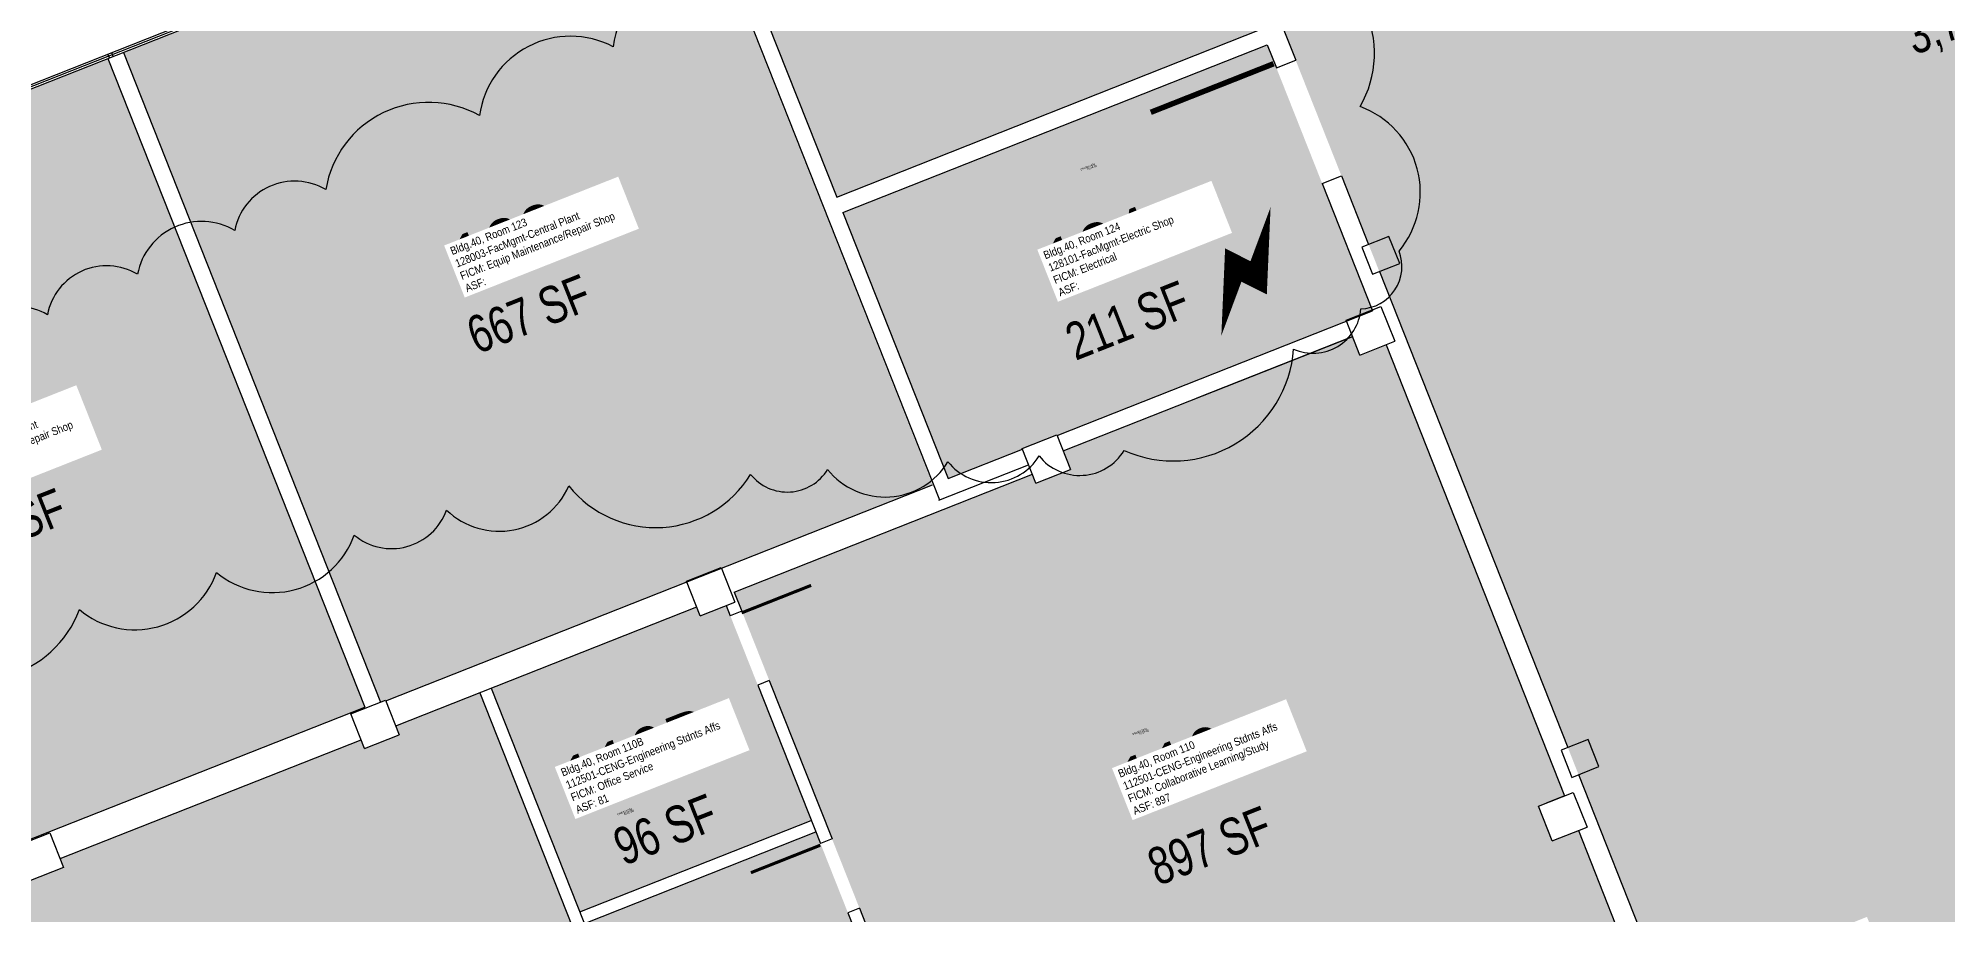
# Model space of a CAD drawing. Header units: inches. Extents: x 131918565 to 131921035, y 67963340 to 67966111.
# Drawn here: x 131919553 to 131920474, y 67964111 to 67964534 of the extents above; entities that cross this region are included whole.
import ezdxf
from ezdxf.enums import TextEntityAlignment as Align

# ---------------------------------------------------------------- set-up
doc = ezdxf.new("R2010")
doc.units = ezdxf.units.IN
doc.header["$LTSCALE"] = 10
doc.header["$MEASUREMENT"] = 0
doc.layers.get('0').update_dxf_attribs({"linetype": 'CONTINUOUS'})
for name, color, linetype in [('A-DOOR', 2, 'CONTINUOUS'), ('A-GLAZ', 1, 'CONTINUOUS'), ('A-IDEN-ICON', 4, 'CONTINUOUS'), ('A-IDEN-RNUM', 7, 'CONTINUOUS'), ('A-IDEN-SNUM', 4, 'CONTINUOUS'), ('A-IDEN-VNUM', 4, 'CONTINUOUS'), ('A-WALL', 5, 'CONTINUOUS'), ('AREA-TEXT', 3, 'CONTINUOUS'), ('Rooms-Category-Color', 7, 'CONTINUOUS'), ('Rooms-College-Color', 7, 'CONTINUOUS'), ('Rooms-Department-Color', 7, 'CONTINUOUS'), ('Rooms-Division-Color', 7, 'CONTINUOUS'), ('Rooms-Information', 7, 'CONTINUOUS')]:
    doc.layers.add(name, color=color, linetype=linetype)
doc.layers.add('A-REV', color=1, linetype='CONTINUOUS', plot=False)
doc.styles.add('CP_AREA', font='arial.ttf', dxfattribs={"height": 15})
doc.styles.add('CP_ROOMSNUMBER', font='arial.ttf', dxfattribs={"height": 1})
doc.styles.add('CP_ROOMVNUMBER', font='arial.ttf', dxfattribs={"width": 0.85, "height": 0.075})

# ---------------------------------------------------------------- blocks, each defined once
blk = doc.blocks.new('CPELECT')
at = {"color": 0, "linetype": 'ByBlock'}
blk.add_lwpolyline([(0.0623, 0.0629, 0, 0.03, 0), (0.0105, -0.0168, 0.03, 0.03, 0), (-0.0105, 0.0068, 0.03, 0, 0), (-0.0623, -0.0729, 0.03, 0, 0)], format="xyseb", dxfattribs=at)

msp = doc.modelspace()

# ---------------------------------------------------------------- hatches: boundary and pattern name
at = {"layer": 'Rooms-Category-Color', "true_color": 0xadadad}
for points in [[(131920681.44, 67964892.89), (131920680.32, 67964895.72), (131920491.6, 67964821.05), (131920492.72, 67964818.22), (131920479.63, 67964813.04), (131920474.45, 67964826.13), (131920477.28, 67964827.25), (131920423.22, 67964963.87), (131920136.82, 67964850.54), (131920131.37, 67964864.31), (131920038.85, 67964827.71), (131920337.88, 67964071.95), (131920434.59, 67964110.22), (131920481.35, 67963992.05), (131920859.36, 67964141.61), (131920973.2, 67964186.66), (131920884.15, 67964411.72), (131920872.53, 67964407.12), (131920867.35, 67964420.21), (131920878.97, 67964424.81), (131920787.74, 67964655.38), (131920777.09, 67964651.16), (131920772.67, 67964662.32), (131920783.33, 67964666.54), (131920692.1, 67964897.11)], [(131919940.96, 67964449.99), (131919991.73, 67964321.67), (131920196.3, 67964402.61), (131920145.52, 67964530.93)]]:
    msp.add_hatch(color=253, dxfattribs=at).paths.add_polyline_path(points)
at = {"layer": 'Rooms-Category-Color', "true_color": 0xe3c5e1}
for points in [[(131919869.07, 67964631.68), (131919938, 67964457.47), (131920142.57, 67964538.41), (131920073.63, 67964712.62)], [(131919672.62, 67964553.95), (131919671.14, 67964557.69), (131919594.17, 67964527.25), (131919718.32, 67964213.49), (131919984.25, 67964318.71), (131919861.59, 67964628.72), (131919834.43, 67964617.98), (131919832.95, 67964621.71), (131919752.97, 67964590.08), (131919754.46, 67964586.33)], [(131919427.14, 67964456.82), (131919425.66, 67964460.57), (131919353.13, 67964431.88), (131919354.61, 67964428.13), (131919348.34, 67964425.65), (131919470.63, 67964116.57), (131919710.47, 67964211.47), (131919586.69, 67964524.29), (131919509.34, 67964493.69), (131919510.83, 67964489.94)]]:
    msp.add_hatch(color=254, dxfattribs=at).paths.add_polyline_path(points)
at = {"layer": 'Rooms-Category-Color', "true_color": 0xffe090}
msp.add_hatch(color=41, dxfattribs=at).paths.add_polyline_path([(131919888.64, 67964266.91), (131920036.19, 67963894), (131920287.26, 67963993.33), (131920254.14, 67964077.02), (131920315.51, 67964101.3), (131920295.49, 67964151.91), (131920282.94, 67964146.95), (131920279.62, 67964155.32), (131920276.31, 67964163.68), (131920288.87, 67964168.65), (131920202.77, 67964386.24), (131920190.22, 67964381.27), (131920186.7, 67964390.17), (131920047.22, 67964334.98), (131920050.74, 67964326.09), (131920034, 67964319.46), (131920032.31, 67964323.75)])
at = {"layer": 'Rooms-Category-Color', "true_color": 0xfa9ba3}
for points in [[(131919771.48, 67964220.55), (131919814.18, 67964112.65), (131919925.76, 67964156.8), (131919884.76, 67964260.41), (131919872.21, 67964255.45), (131919870.51, 67964259.73)], [(131919816.38, 67964107.07), (131919859.43, 67963998.28), (131919958.46, 67964037.46), (131919958.3, 67964037.86), (131919970.85, 67964042.83), (131919927.97, 67964151.22)]]:
    msp.add_hatch(color=241, dxfattribs=at).paths.add_polyline_path(points)
at = {"layer": 'Rooms-Category-Color', "true_color": 0xfbafa2}
msp.add_hatch(color=21, dxfattribs=at).paths.add_polyline_path([(131919563.66, 67964138.32), (131919565.35, 67964134.03), (131919548.62, 67964127.41), (131919546.92, 67964131.7), (131919475.79, 67964103.55), (131919563.73, 67963881.28), (131919634.87, 67963909.42), (131919634.71, 67963909.82), (131919651.45, 67963916.45), (131919651.61, 67963916.05), (131919853.85, 67963996.07), (131919765.9, 67964218.34), (131919725.45, 67964202.34), (131919727.15, 67964198.05), (131919710.41, 67964191.43), (131919708.72, 67964195.71)])
at = {"layer": 'Rooms-College-Color', "true_color": 0xadadad}
for points in [[(131920681.44, 67964892.89), (131920680.32, 67964895.72), (131920491.6, 67964821.05), (131920492.72, 67964818.22), (131920479.63, 67964813.04), (131920474.45, 67964826.13), (131920477.28, 67964827.25), (131920423.22, 67964963.87), (131920136.82, 67964850.54), (131920131.37, 67964864.31), (131920038.85, 67964827.71), (131920337.88, 67964071.95), (131920434.59, 67964110.22), (131920481.35, 67963992.05), (131920859.36, 67964141.61), (131920973.2, 67964186.66), (131920884.15, 67964411.72), (131920872.53, 67964407.12), (131920867.35, 67964420.21), (131920878.97, 67964424.81), (131920787.74, 67964655.38), (131920777.09, 67964651.16), (131920772.67, 67964662.32), (131920783.33, 67964666.54), (131920692.1, 67964897.11)], [(131919869.07, 67964631.68), (131919938, 67964457.47), (131920142.57, 67964538.41), (131920073.63, 67964712.62)], [(131919672.62, 67964553.95), (131919671.14, 67964557.69), (131919594.17, 67964527.25), (131919718.32, 67964213.49), (131919984.25, 67964318.71), (131919861.59, 67964628.72), (131919834.43, 67964617.98), (131919832.95, 67964621.71), (131919752.97, 67964590.08), (131919754.46, 67964586.33)], [(131919940.96, 67964449.99), (131919991.73, 67964321.67), (131920196.3, 67964402.61), (131920145.52, 67964530.93)]]:
    msp.add_hatch(color=253, dxfattribs=at).paths.add_polyline_path(points)
at = {"layer": 'Rooms-College-Color', "true_color": 0x80bc67}
for points in [[(131919427.14, 67964456.82), (131919425.66, 67964460.57), (131919353.13, 67964431.88), (131919354.61, 67964428.13), (131919348.34, 67964425.65), (131919470.63, 67964116.57), (131919710.47, 67964211.47), (131919586.69, 67964524.29), (131919509.34, 67964493.69), (131919510.83, 67964489.94)], [(131919888.64, 67964266.91), (131920036.19, 67963894), (131920287.26, 67963993.33), (131920254.14, 67964077.02), (131920315.51, 67964101.3), (131920295.49, 67964151.91), (131920282.94, 67964146.95), (131920279.62, 67964155.32), (131920276.31, 67964163.68), (131920288.87, 67964168.65), (131920202.77, 67964386.24), (131920190.22, 67964381.27), (131920186.7, 67964390.17), (131920047.22, 67964334.98), (131920050.74, 67964326.09), (131920034, 67964319.46), (131920032.31, 67964323.75)], [(131919771.48, 67964220.55), (131919814.18, 67964112.65), (131919925.76, 67964156.8), (131919884.76, 67964260.41), (131919872.21, 67964255.45), (131919870.51, 67964259.73)], [(131919563.66, 67964138.32), (131919565.35, 67964134.03), (131919548.62, 67964127.41), (131919546.92, 67964131.7), (131919475.79, 67964103.55), (131919563.73, 67963881.28), (131919634.87, 67963909.42), (131919634.71, 67963909.82), (131919651.45, 67963916.45), (131919651.61, 67963916.05), (131919853.85, 67963996.07), (131919765.9, 67964218.34), (131919725.45, 67964202.34), (131919727.15, 67964198.05), (131919710.41, 67964191.43), (131919708.72, 67964195.71)], [(131919816.38, 67964107.07), (131919859.43, 67963998.28), (131919958.46, 67964037.46), (131919958.3, 67964037.86), (131919970.85, 67964042.83), (131919927.97, 67964151.22)]]:
    msp.add_hatch(color=83, dxfattribs=at).paths.add_polyline_path(points)
at = {"layer": 'Rooms-Department-Color', "true_color": 0xacacac}
for points in [[(131920681.44, 67964892.89), (131920680.32, 67964895.72), (131920491.6, 67964821.05), (131920492.72, 67964818.22), (131920479.63, 67964813.04), (131920474.45, 67964826.13), (131920477.28, 67964827.25), (131920423.22, 67964963.87), (131920136.82, 67964850.54), (131920131.37, 67964864.31), (131920038.85, 67964827.71), (131920337.88, 67964071.95), (131920434.59, 67964110.22), (131920481.35, 67963992.05), (131920859.36, 67964141.61), (131920973.2, 67964186.66), (131920884.15, 67964411.72), (131920872.53, 67964407.12), (131920867.35, 67964420.21), (131920878.97, 67964424.81), (131920787.74, 67964655.38), (131920777.09, 67964651.16), (131920772.67, 67964662.32), (131920783.33, 67964666.54), (131920692.1, 67964897.11)], [(131919940.96, 67964449.99), (131919991.73, 67964321.67), (131920196.3, 67964402.61), (131920145.52, 67964530.93)]]:
    msp.add_hatch(color=253, dxfattribs=at).paths.add_polyline_path(points)
at = {"layer": 'Rooms-Department-Color', "true_color": 0x80bc67}
for points in [[(131919869.07, 67964631.68), (131919938, 67964457.47), (131920142.57, 67964538.41), (131920073.63, 67964712.62)], [(131919672.62, 67964553.95), (131919671.14, 67964557.69), (131919594.17, 67964527.25), (131919718.32, 67964213.49), (131919984.25, 67964318.71), (131919861.59, 67964628.72), (131919834.43, 67964617.98), (131919832.95, 67964621.71), (131919752.97, 67964590.08), (131919754.46, 67964586.33)], [(131919427.14, 67964456.82), (131919425.66, 67964460.57), (131919353.13, 67964431.88), (131919354.61, 67964428.13), (131919348.34, 67964425.65), (131919470.63, 67964116.57), (131919710.47, 67964211.47), (131919586.69, 67964524.29), (131919509.34, 67964493.69), (131919510.83, 67964489.94)]]:
    msp.add_hatch(color=83, dxfattribs=at).paths.add_polyline_path(points)
at = {"layer": 'Rooms-Department-Color', "true_color": 0x99d7b2}
for points in [[(131919888.64, 67964266.91), (131920036.19, 67963894), (131920287.26, 67963993.33), (131920254.14, 67964077.02), (131920315.51, 67964101.3), (131920295.49, 67964151.91), (131920282.94, 67964146.95), (131920279.62, 67964155.32), (131920276.31, 67964163.68), (131920288.87, 67964168.65), (131920202.77, 67964386.24), (131920190.22, 67964381.27), (131920186.7, 67964390.17), (131920047.22, 67964334.98), (131920050.74, 67964326.09), (131920034, 67964319.46), (131920032.31, 67964323.75)], [(131919771.48, 67964220.55), (131919814.18, 67964112.65), (131919925.76, 67964156.8), (131919884.76, 67964260.41), (131919872.21, 67964255.45), (131919870.51, 67964259.73)], [(131919563.66, 67964138.32), (131919565.35, 67964134.03), (131919548.62, 67964127.41), (131919546.92, 67964131.7), (131919475.79, 67964103.55), (131919563.73, 67963881.28), (131919634.87, 67963909.42), (131919634.71, 67963909.82), (131919651.45, 67963916.45), (131919651.61, 67963916.05), (131919853.85, 67963996.07), (131919765.9, 67964218.34), (131919725.45, 67964202.34), (131919727.15, 67964198.05), (131919710.41, 67964191.43), (131919708.72, 67964195.71)], [(131919816.38, 67964107.07), (131919859.43, 67963998.28), (131919958.46, 67964037.46), (131919958.3, 67964037.86), (131919970.85, 67964042.83), (131919927.97, 67964151.22)]]:
    msp.add_hatch(color=253, dxfattribs=at).paths.add_polyline_path(points)
at = {"layer": 'Rooms-Division-Color', "true_color": 0xadadad}
for points in [[(131920681.44, 67964892.89), (131920680.32, 67964895.72), (131920491.6, 67964821.05), (131920492.72, 67964818.22), (131920479.63, 67964813.04), (131920474.45, 67964826.13), (131920477.28, 67964827.25), (131920423.22, 67964963.87), (131920136.82, 67964850.54), (131920131.37, 67964864.31), (131920038.85, 67964827.71), (131920337.88, 67964071.95), (131920434.59, 67964110.22), (131920481.35, 67963992.05), (131920859.36, 67964141.61), (131920973.2, 67964186.66), (131920884.15, 67964411.72), (131920872.53, 67964407.12), (131920867.35, 67964420.21), (131920878.97, 67964424.81), (131920787.74, 67964655.38), (131920777.09, 67964651.16), (131920772.67, 67964662.32), (131920783.33, 67964666.54), (131920692.1, 67964897.11)], [(131919940.96, 67964449.99), (131919991.73, 67964321.67), (131920196.3, 67964402.61), (131920145.52, 67964530.93)]]:
    msp.add_hatch(color=253, dxfattribs=at).paths.add_polyline_path(points)
at = {"layer": 'Rooms-Division-Color', "true_color": 0x80bc67}
for points in [[(131919869.07, 67964631.68), (131919938, 67964457.47), (131920142.57, 67964538.41), (131920073.63, 67964712.62)], [(131919672.62, 67964553.95), (131919671.14, 67964557.69), (131919594.17, 67964527.25), (131919718.32, 67964213.49), (131919984.25, 67964318.71), (131919861.59, 67964628.72), (131919834.43, 67964617.98), (131919832.95, 67964621.71), (131919752.97, 67964590.08), (131919754.46, 67964586.33)], [(131919427.14, 67964456.82), (131919425.66, 67964460.57), (131919353.13, 67964431.88), (131919354.61, 67964428.13), (131919348.34, 67964425.65), (131919470.63, 67964116.57), (131919710.47, 67964211.47), (131919586.69, 67964524.29), (131919509.34, 67964493.69), (131919510.83, 67964489.94)]]:
    msp.add_hatch(color=83, dxfattribs=at).paths.add_polyline_path(points)
at = {"layer": 'Rooms-Division-Color', "true_color": 0x99d7b2}
for points in [[(131919888.64, 67964266.91), (131920036.19, 67963894), (131920287.26, 67963993.33), (131920254.14, 67964077.02), (131920315.51, 67964101.3), (131920295.49, 67964151.91), (131920282.94, 67964146.95), (131920279.62, 67964155.32), (131920276.31, 67964163.68), (131920288.87, 67964168.65), (131920202.77, 67964386.24), (131920190.22, 67964381.27), (131920186.7, 67964390.17), (131920047.22, 67964334.98), (131920050.74, 67964326.09), (131920034, 67964319.46), (131920032.31, 67964323.75)], [(131919771.48, 67964220.55), (131919814.18, 67964112.65), (131919925.76, 67964156.8), (131919884.76, 67964260.41), (131919872.21, 67964255.45), (131919870.51, 67964259.73)], [(131919563.66, 67964138.32), (131919565.35, 67964134.03), (131919548.62, 67964127.41), (131919546.92, 67964131.7), (131919475.79, 67964103.55), (131919563.73, 67963881.28), (131919634.87, 67963909.42), (131919634.71, 67963909.82), (131919651.45, 67963916.45), (131919651.61, 67963916.05), (131919853.85, 67963996.07), (131919765.9, 67964218.34), (131919725.45, 67964202.34), (131919727.15, 67964198.05), (131919710.41, 67964191.43), (131919708.72, 67964195.71)], [(131919816.38, 67964107.07), (131919859.43, 67963998.28), (131919958.46, 67964037.46), (131919958.3, 67964037.86), (131919970.85, 67964042.83), (131919927.97, 67964151.22)]]:
    msp.add_hatch(color=253, dxfattribs=at).paths.add_polyline_path(points)

# ---------------------------------------------------------------- linework, layer by layer
at = {"layer": 'A-DOOR'}
for points in [[(131920148.6, 67964521.77, 2.65, 2.65, 0), (131920089.4, 67964498.35, 0, 0, 0), (131920088.91, 67964499.58, 0, 0, 0.414214), (131920171.54, 67964463.8, 0, 0, 0.414214)], [(131919892.19, 67964256.9, 1.5, 1.5, 0), (131919925.66, 67964270.14, 0, 0, 0), (131919925.39, 67964270.84, 0, 0, -0.414214), (131919905.16, 67964224.12, 0, 0, -0.414214)], [(131919930.09, 67964144.8, 1.5, 1.5, 0), (131919896.62, 67964131.55, 0, 0, 0), (131919896.34, 67964132.25, 0, 0, 0.414214), (131919943.06, 67964112.02, 0, 0, 0.414214)]]:
    msp.add_lwpolyline(points, format="xyseb", dxfattribs=at)
at = {"layer": 'A-GLAZ'}
for p, q in [((131919508.61, 67964495.55), (131919670.4, 67964559.57)), ((131919508.97, 67964494.62), (131919670.41, 67964558.49)), ((131919509.34, 67964493.69), (131919671.14, 67964557.7)), ((131919589.31, 67964525.33), (131919588.58, 67964527.19)), ((131919587.45, 67964524.59), (131919586.71, 67964526.45))]:
    msp.add_line(p, q, dxfattribs=at)
at = {"layer": 'A-REV'}
for points in [[(131919491.3, 67964236.97, 0.520567), (131919572.94, 67964258.44, 0.520567), (131919639.1, 67964276.39, 0.520567), (131919705.43, 67964294.4, 0.520567), (131919749.95, 67964306.48, 0.520567), (131919808.88, 67964318.1, 0.520567), (131919896.46, 67964323.7, 0.520567), (131919933.62, 67964326.08, 0.520567), (131919991.64, 67964329.79, 0.520567), (131920035.52, 67964332.6, 0.520567), (131920076.55, 67964335.22, 0.520567), (131920158.23, 67964384.13, 0.520567), (131920190.63, 67964403.56, 0.520567), (131920209.03, 67964431.41, 0.520567), (131920190.33, 67964501.07, 0.520567), (131920154.07, 67964578.03, 0.520567)], [(131919908.13, 67964570.22, 0.520567), (131919830.2, 67964529.99, 0.520567), (131919765.85, 67964496.77, 0.520567), (131919691.75, 67964461.03, 0.520567), (131919647.83, 67964441.29, 0.520567), (131919600.97, 67964420.22, 0.520567), (131919557.55, 67964400.7, 0.520567), (131919515.35, 67964381.73, 0.520567)]]:
    msp.add_lwpolyline(points, format="xyb", dxfattribs=at)
at = {"layer": 'A-WALL'}
for p, q in [((131920103.53, 67964664.23), (131920159.23, 67964523.45)), ((131919858.99, 67964636.34), (131919987.57, 67964311.38)), ((131919869.07, 67964631.68), (131919938, 67964457.47)), ((131919938, 67964457.47), (131920142.57, 67964538.41)), ((131919594.17, 67964527.25), (131919718.17, 67964213.86)), ((131919940.96, 67964449.99), (131920145.52, 67964530.93)), ((131920145.52, 67964530.93), (131920149.94, 67964519.77)), ((131919586.69, 67964524.29), (131919710.47, 67964211.47)), ((131920149.94, 67964519.77), (131920159.23, 67964523.45)), ((131920172.01, 67964463.98), (131920181.31, 67964467.66)), ((131920172.01, 67964463.98), (131920196.3, 67964402.61)), ((131920181.31, 67964467.66), (131920194.38, 67964434.62)), ((131919940.96, 67964449.99), (131919991.73, 67964321.67)), ((131920204.18, 67964438.5), (131920191.09, 67964433.32)), ((131920209.36, 67964425.41), (131920204.18, 67964438.5)), ((131920191.09, 67964433.32), (131920196.27, 67964420.23)), ((131920196.27, 67964420.23), (131920209.36, 67964425.41)), ((131920199.56, 67964421.54), (131920290.4, 67964191.93)), ((131920044.26, 67964342.46), (131920196.3, 67964402.61)), ((131920183.6, 67964398.01), (131920200.33, 67964404.63)), ((131920190.22, 67964381.27), (131920183.6, 67964398.01)), ((131920200.33, 67964404.63), (131920206.96, 67964387.9)), ((131920047.22, 67964334.98), (131920186.7, 67964390.17)), ((131920186.7, 67964390.17), (131920111.51, 67964360.42)), ((131920190.22, 67964381.27), (131920206.96, 67964387.9)), ((131920202.77, 67964386.24), (131920288.87, 67964168.65)), ((131920027.38, 67964336.2), (131920044.12, 67964342.82)), ((131920044.12, 67964342.82), (131920050.74, 67964326.09)), ((131919991.73, 67964321.67), (131920027.53, 67964335.83)), ((131920034, 67964319.46), (131920027.38, 67964336.2)), ((131919987.21, 67964311.24), (131920030.48, 67964328.36)), ((131920034, 67964319.46), (131920050.74, 67964326.09)), ((131919720.67, 67964214.42), (131919984.25, 67964318.71)), ((131919888.64, 67964266.91), (131920032.31, 67964323.75)), ((131919865.59, 67964272.18), (131919882.32, 67964278.81)), ((131919882.32, 67964278.81), (131919888.95, 67964262.07)), ((131919872.21, 67964255.45), (131919865.59, 67964272.18)), ((131919872.21, 67964255.45), (131919888.95, 67964262.07)), ((131919884.76, 67964260.41), (131919886.69, 67964255.53)), ((131919888.64, 67964266.91), (131919892.27, 67964257.74)), ((131919725.45, 67964202.34), (131919870.51, 67964259.73)), ((131919892.27, 67964257.74), (131919886.69, 67964255.53)), ((131919905.52, 67964224.26), (131919899.94, 67964222.06)), ((131919905.52, 67964224.26), (131919935.75, 67964147.85)), ((131919703.79, 67964208.17), (131919720.53, 67964214.79)), ((131919720.53, 67964214.79), (131919727.15, 67964198.05)), ((131919765.9, 67964218.34), (131919853.85, 67963996.07)), ((131919771.48, 67964220.55), (131919859.43, 67963998.28)), ((131919899.94, 67964222.06), (131919930.17, 67964145.64)), ((131919470.63, 67964116.57), (131919710.47, 67964211.47)), ((131919710.41, 67964191.43), (131919703.79, 67964208.17)), ((131919563.66, 67964138.32), (131919708.72, 67964195.71)), ((131919710.41, 67964191.43), (131919727.15, 67964198.05)), ((131920300.21, 67964195.81), (131920287.12, 67964190.63)), ((131920305.39, 67964182.72), (131920300.21, 67964195.81)), ((131920287.12, 67964190.63), (131920292.3, 67964177.54)), ((131920292.3, 67964177.54), (131920305.39, 67964182.72)), ((131920295.58, 67964178.84), (131920340.26, 67964065.93)), ((131920276.31, 67964163.69), (131920293.05, 67964170.31)), ((131920288.87, 67964168.65), (131920280.03, 67964165.16)), ((131920293.05, 67964170.31), (131920299.67, 67964153.57)), ((131920282.93, 67964146.95), (131920276.31, 67964163.69)), ((131919541.99, 67964144.15), (131919558.73, 67964150.77)), ((131919558.73, 67964150.77), (131919565.35, 67964134.03)), ((131919814.18, 67964112.65), (131919925.76, 67964156.8)), ((131919816.38, 67964107.07), (131919927.97, 67964151.22)), ((131920282.93, 67964146.95), (131920299.67, 67964153.57)), ((131920295.49, 67964151.91), (131920330.97, 67964062.25)), ((131919935.75, 67964147.85), (131919930.17, 67964145.64)), ((131919565.35, 67964134.03), (131919548.62, 67964127.41)), ((131919949, 67964114.37), (131919943.42, 67964112.16)), ((131919949, 67964114.37), (131920036.19, 67963894)), ((131919943.42, 67964112.16), (131919971.01, 67964042.43))]:
    msp.add_line(p, q, dxfattribs=at)

# ---------------------------------------------------------------- block references
at = {"layer": 'A-IDEN-ICON', "xscale": 359.9999999999998, "yscale": 359.9999999999998, "zscale": 359.9999999999998, "rotation": 21.58712444184146}
msp.add_blockref('CPELECT', (131920134.6, 67964423.25), dxfattribs=at)

# ---------------------------------------------------------------- texts
at = {"layer": 'A-IDEN-RNUM', "style": 'CP_ROOMSNUMBER'}
for s, p in [('0124-00', (131920058.99, 67964470.38)), ('0123-00', (131919771.26, 67964428.85)), ('0110-00', (131920084.06, 67964197.98)), ('0110-B0', (131919835.67, 67964159.3))]:
    msp.add_text(s, height=0.96, rotation=21.58712, dxfattribs=at).set_placement(p)
at = {"layer": 'A-IDEN-SNUM', "style": 'CP_ROOMSNUMBER'}
for s, p in [('0400012400', (131920055.75, 67964470.27)), ('0400012300', (131919768.02, 67964428.73)), ('0400011000', (131920080.81, 67964197.86)), ('04000110B0', (131919832.43, 67964159.18))]:
    msp.add_text(s, height=0.96, rotation=21.58712, dxfattribs=at).set_placement(p)
at = {"layer": 'A-IDEN-VNUM', "style": 'CP_ROOMVNUMBER', "width": 0.85}
for s, p in [('123', (131919779.72, 67964433.84)), ('124', (131920065.64, 67964431.81)), ('110B', (131919842.99, 67964186.23)), ('110', (131920101.64, 67964181.74))]:
    msp.add_text(s, height=27, rotation=21.58712, dxfattribs=at).set_placement(p, align=Align.MIDDLE_CENTER)
at = {"layer": 'AREA-TEXT', "style": 'CP_AREA', "width": 0.75}
for s, p in [('3,734 SF', (131920489.79, 67964548.2)), ('667 SF', (131919789.54, 67964401.07)), ('211 SF', (131920078.09, 67964397.99)), ('600 SF', (131919536.67, 67964297.88)), ('96 SF', (131919855.34, 67964152.37)), ('897 SF', (131920117.72, 67964144.56))]:
    msp.add_text(s, height=18, rotation=21.58712, dxfattribs=at).set_placement(p, align=Align.MIDDLE_CENTER)

# ---------------------------------------------------------------- next in the draw order: texts
at = {"layer": 'Rooms-Information', "width": 86.4, "attachment_point": 7, "rotation": 21.58712, "style": 'CP_ROOMVNUMBER', "bg_fill": 3, "box_fill_scale": 1.5, "bg_fill_color": 256, "bg_fill_true_color": 13158600, "bg_fill_transparency": 0}
for s, insert, char_height in [('Bldg.40, Room 123^M^J128003-FacMgmt-Central Plant^M^JFICM: Equip Maintenance/Repair Shop^M^JASF: ', (131919759.81, 67964411.44), 3.8571), ('Bldg.40, Room 124^M^J128101-FacMgmt-Electric Shop^M^JFICM: Electrical^M^JASF: ', (131920045.73, 67964409.42), 3.8571), ('Bldg.40, Room 122^M^J128003-FacMgmt-Central Plant^M^JFICM: Equip Maintenance/Repair Shop Service^M^JASF: 666', (131919500.96, 67964304.84), 3.85714), ('Bldg.40, Room 110B^M^J112501-CENG-Engineering Stdnts Affs^M^JFICM: Office Service^M^JASF: 81', (131919813.15, 67964159.9), 3.8571), ('Bldg.40, Room 110^M^J112501-CENG-Engineering Stdnts Affs^M^JFICM: Collaborative Learning/Study^M^JASF: 897', (131920081.73, 67964159.35), 3.85714)]:
    msp.add_mtext(s, dxfattribs=dict(at, insert=insert, char_height=char_height))

doc.saveas('drawing.dxf')
